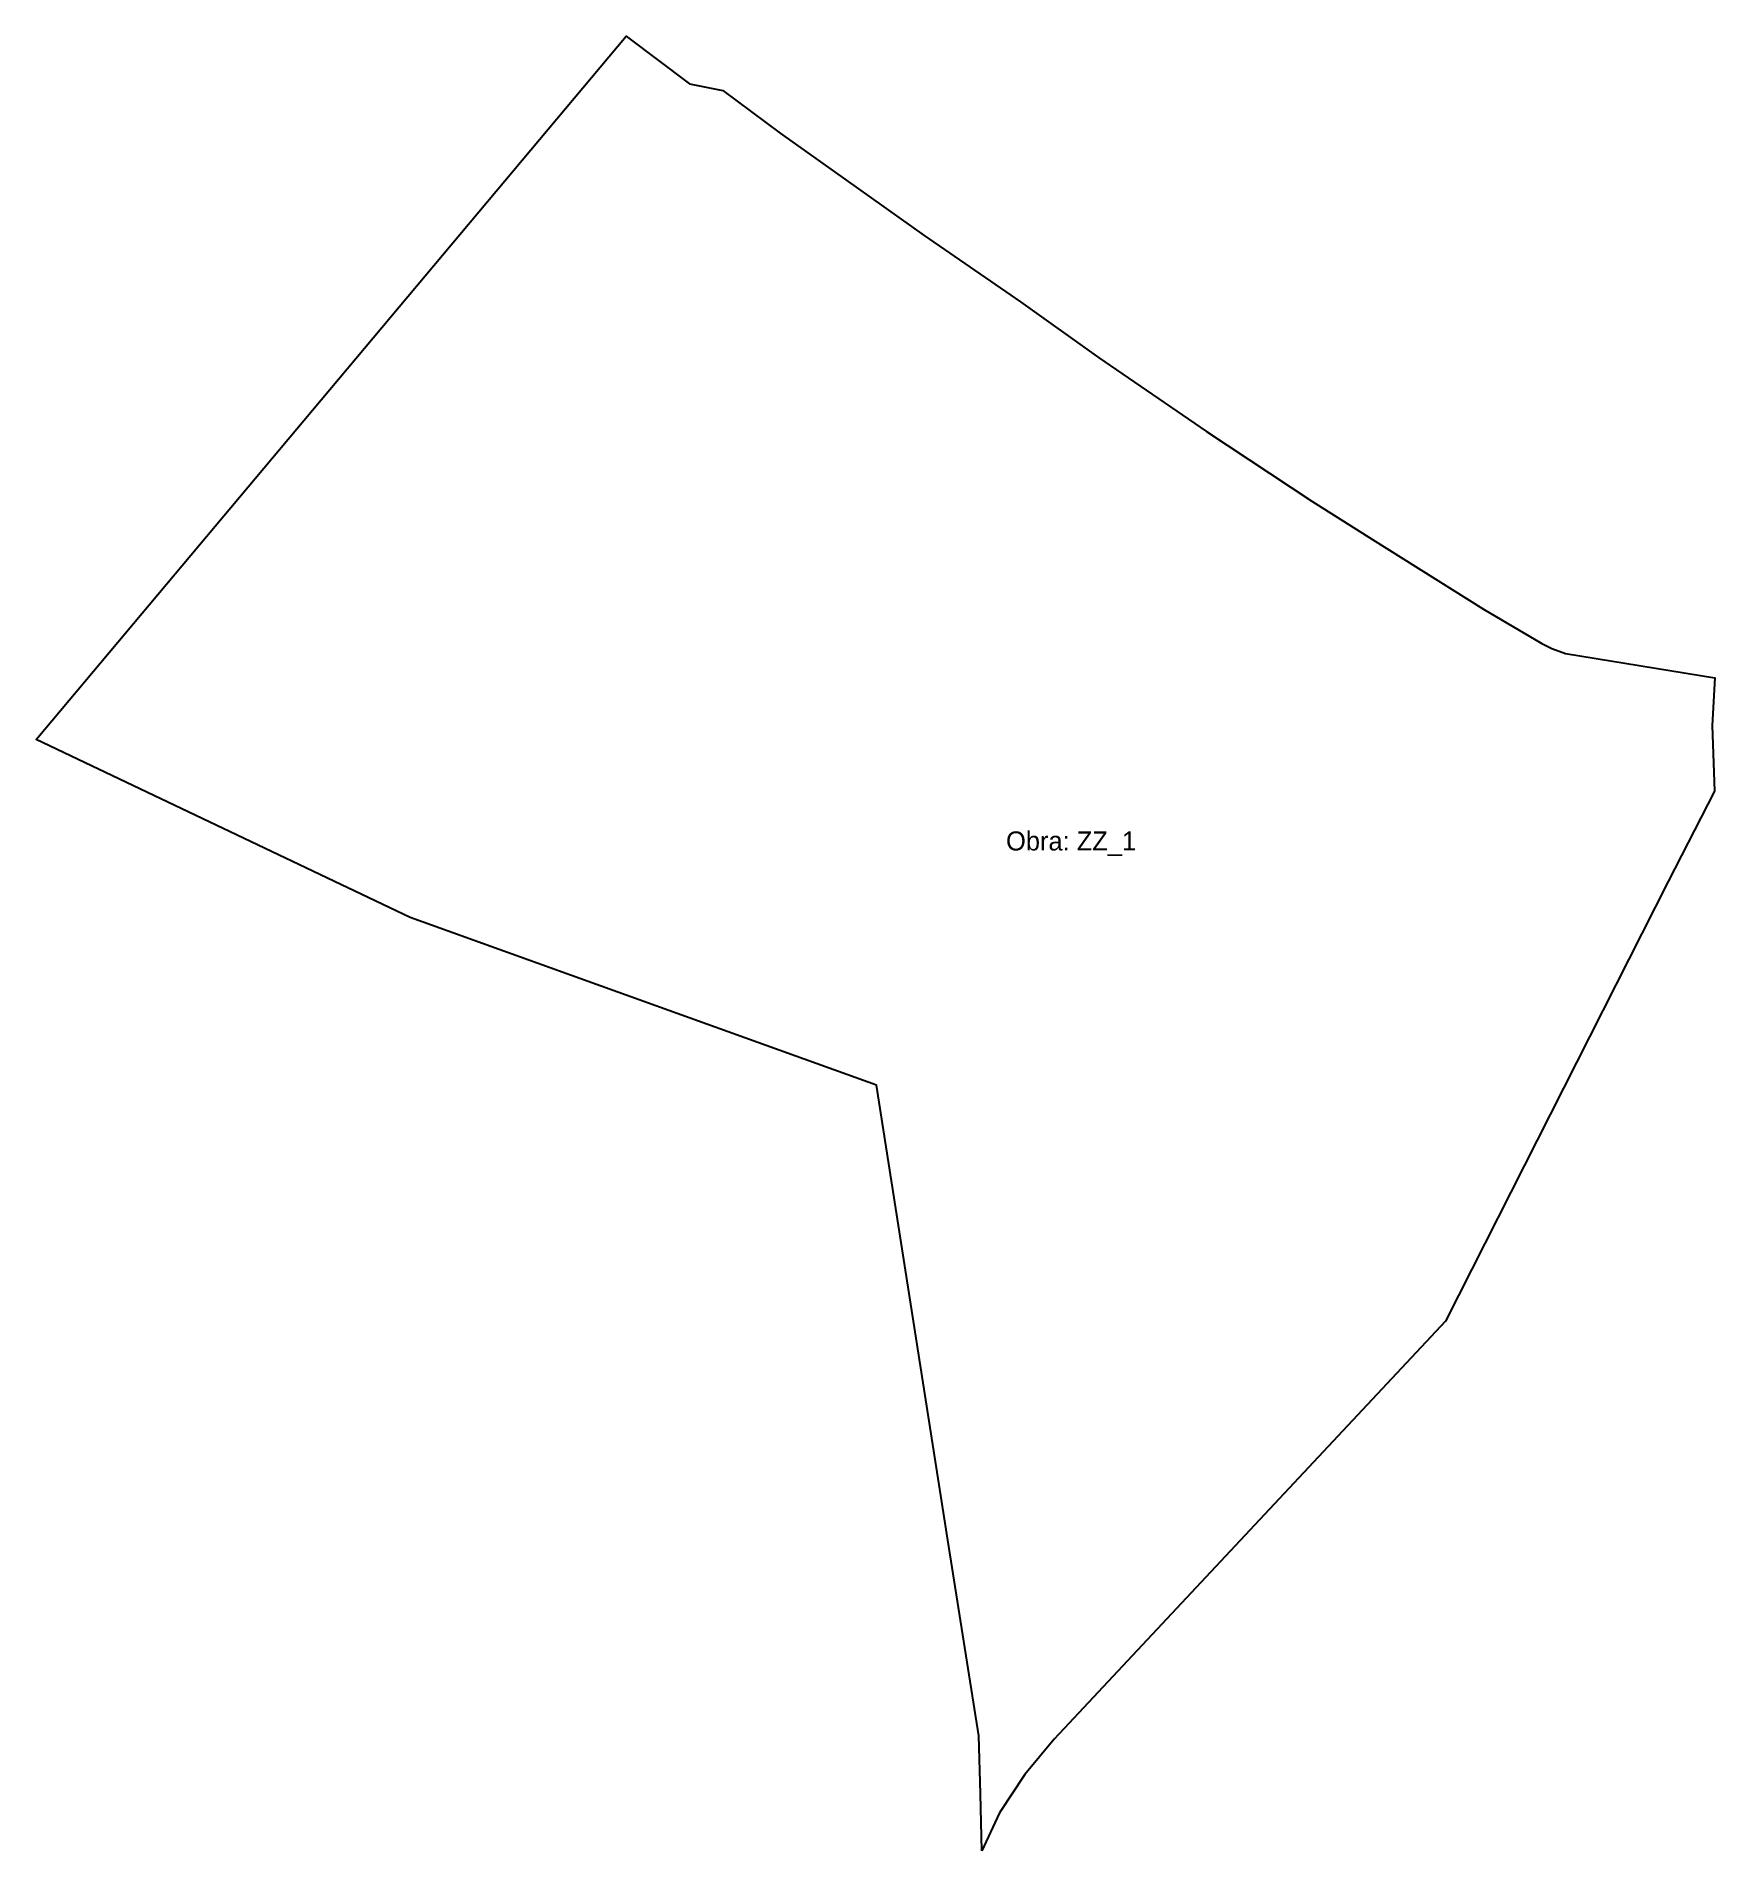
# Model space of a CAD drawing. Header units: metres. Extents: x 421433 to 421521.2, y 4066672 to 4066767.3.
import ezdxf

# ---------------------------------------------------------------- set-up
doc = ezdxf.new("R2010")
doc.units = ezdxf.units.M

msp = doc.modelspace()

# ---------------------------------------------------------------- linework, layer by layer
at = {"layer": 'CATASTRO', "color": 3}
msp.add_lwpolyline([(421482.68, 4066671.96), (421482.6, 4066674.95), (421482.52, 4066677.99), (421480.89, 4066688.27), (421477.13, 4066712.19), (421452.62, 4066720.99), (421432.97, 4066730.35), (421447.49, 4066747.65), (421463.97, 4066767.3), (421467.31, 4066764.8), (421469.06, 4066764.46), (421472.08, 4066762.21), (421479.64, 4066756.84), (421484.71, 4066753.34), (421488.81, 4066750.42), (421494.49, 4066746.53), (421500.03, 4066742.88), (421503.21, 4066740.85), (421509.05, 4066737.2), (421512.11, 4066735.4), (421512.64, 4066735.13), (421513.35, 4066734.86), (421521.2, 4066733.59), (421521.07, 4066731.09), (421521.18, 4066727.63), (421518.76, 4066722.89), (421507.04, 4066699.78), (421486.48, 4066677.82), (421484.94, 4066675.96), (421483.61, 4066673.95), (421482.68, 4066671.96)], dxfattribs=at)

# ---------------------------------------------------------------- texts
msp.add_text('Obra: ZZ_1', height=1).set_placement((421483.948, 4066724.519))

doc.saveas('drawing.dxf')
